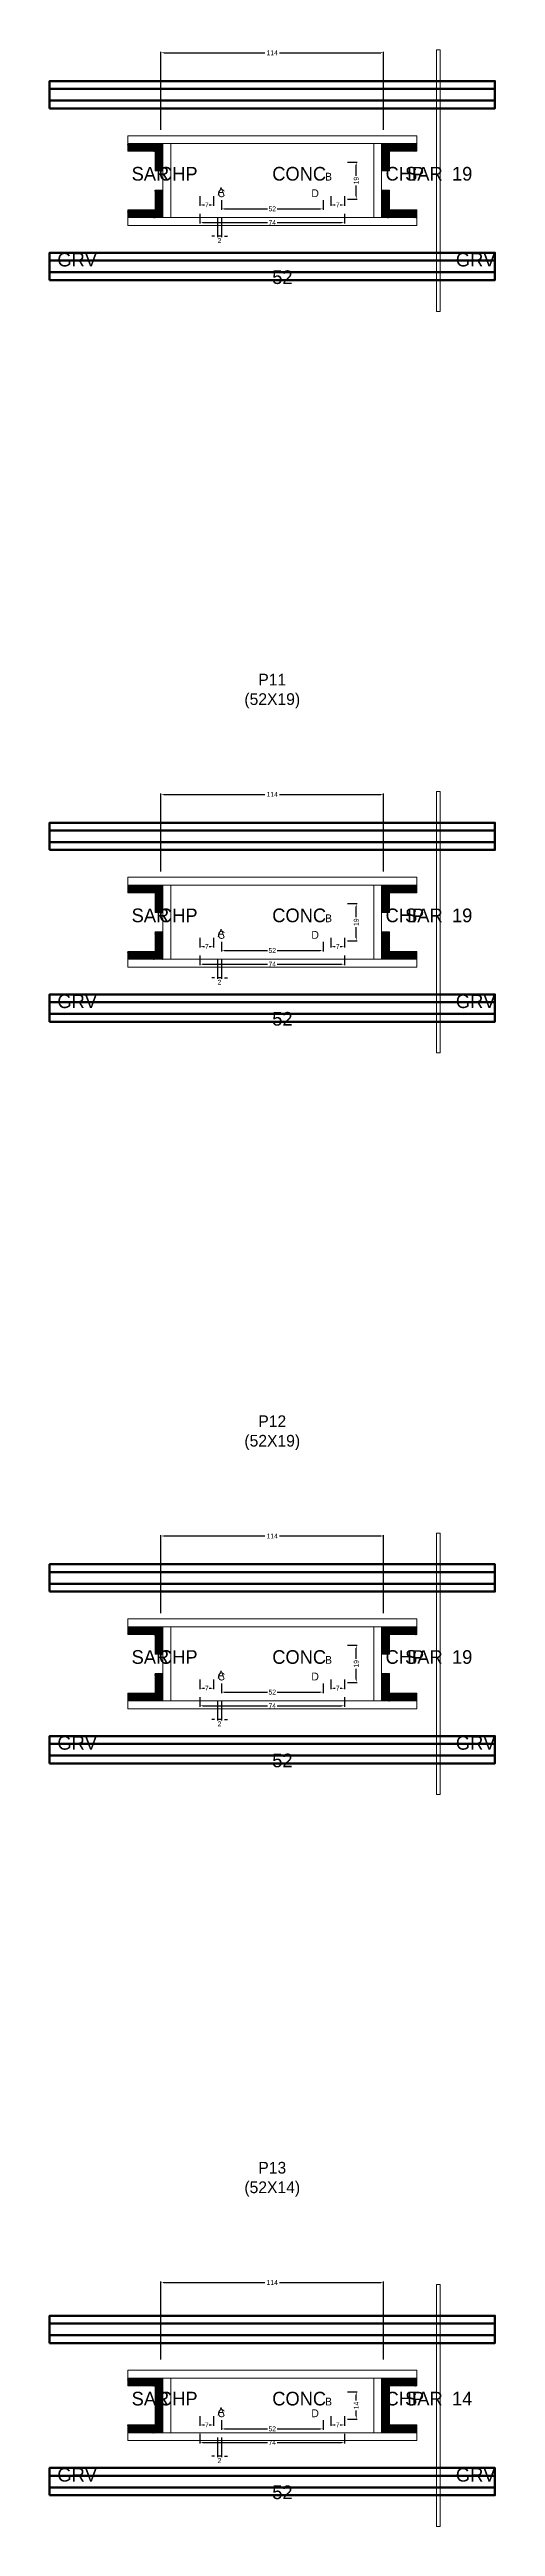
# Model space of a CAD drawing. Header units: centimetres. Extents: x -10500 to 4105, y -36866 to 295.
# Drawn here: x -114 to 114, y -4482 to -3213 of the extents above; entities that cross this region are included whole.
import ezdxf

# ---------------------------------------------------------------- set-up
doc = ezdxf.new("R2010")
doc.units = ezdxf.units.CM
for name, color, linetype in [('COTA', 241, 'Continuous'), ('GRAVATA', 224, 'Continuous'), ('Hachura', 251, 'Continuous'), ('NOMENCLATURA', 7, 'Continuous'), ('SARRAFO', 251, 'Continuous'), ('Texto Seção', 7, 'Continuous')]:
    doc.layers.add(name, color=color, linetype=linetype)
doc.dimstyles.new('cotax2', dxfattribs={"dimtxt": 2.5, "dimasz": 1.5, "dimexe": 0.5, "dimexo": 0.5, "dimgap": 0.5, "dimtad": 1, "dimcen": 2.5, "dimazin": 3, "dimtfac": 1, "dimtmove": 0, "dimatfit": 3})

# ---------------------------------------------------------------- blocks, each defined once
blk = doc.blocks.new('_CLOSEDFILLED')
at = {"color": 0, "linetype": 'BYBLOCK'}
blk.add_solid([(-1, 0.16), (0, 0), (-1, -0.16)], dxfattribs=at)
blk = doc.blocks.new('*D248')
for p, q in [((-37, -3297), (-37, -3302)), ((37, -3297), (37, -3302)), ((-35.5, -3301.5), (-2.5, -3301.5)), ((2.5, -3301.5), (35.5, -3301.5))]:
    blk.add_line(p, q)
at = {"layer": 'Defpoints'}
for p in [(-37, -3296.5), (37, -3296.5), (-37, -3301.5)]:
    blk.add_point(p, dxfattribs=at)
at = {"layer": 'COTA', "xscale": 1.5, "yscale": 1.5, "rotation": 180}
blk.add_blockref('_CLOSEDFILLED', (-37, -3301.5), dxfattribs=at)
at = {"layer": 'COTA', "xscale": 1.5, "yscale": 1.5}
blk.add_blockref('_CLOSEDFILLED', (37, -3301.5), dxfattribs=at)
at = {"layer": 'COTA', "insert": (0, -3301.5), "char_height": 2.5, "attachment_point": 5}
blk.add_mtext('74', dxfattribs=at)
blk = doc.blocks.new('*D249')
for p, q in [((-26, -3290), (-26, -3295)), ((-24.5, -3294.5), (-2.5, -3294.5)), ((2.5, -3294.5), (24.5, -3294.5)), ((26, -3290), (26, -3295))]:
    blk.add_line(p, q)
at = {"layer": 'Defpoints'}
for p in [(-26, -3289.5), (-26, -3294.5), (26, -3289.5)]:
    blk.add_point(p, dxfattribs=at)
at = {"layer": 'COTA', "xscale": 1.5, "yscale": 1.5, "rotation": 180}
blk.add_blockref('_CLOSEDFILLED', (-26, -3294.5), dxfattribs=at)
at = {"layer": 'COTA', "xscale": 1.5, "yscale": 1.5}
blk.add_blockref('_CLOSEDFILLED', (26, -3294.5), dxfattribs=at)
at = {"layer": 'COTA', "insert": (0, -3294.5), "char_height": 2.5, "attachment_point": 5}
blk.add_mtext('52', dxfattribs=at)
blk = doc.blocks.new('*D250')
for p, q in [((38.5, -3270.5), (43.5, -3270.5)), ((43, -3277.5), (43, -3272)), ((43, -3288), (43, -3282.5)), ((38.5, -3289.5), (43.5, -3289.5))]:
    blk.add_line(p, q)
at = {"layer": 'Defpoints'}
for p in [(38, -3270.5), (38, -3289.5), (43, -3289.5)]:
    blk.add_point(p, dxfattribs=at)
at = {"layer": 'COTA', "xscale": 1.5, "yscale": 1.5}
for p, rotation in [((43, -3270.5), 90), ((43, -3289.5), 270)]:
    blk.add_blockref('_CLOSEDFILLED', p, dxfattribs=dict(at, rotation=rotation))
at = {"layer": 'COTA', "insert": (43, -3280), "char_height": 2.5, "attachment_point": 5, "rotation": 90}
blk.add_mtext('19', dxfattribs=at)
blk = doc.blocks.new('*D251')
for p, q in [((-37, -3288), (-37, -3293)), ((-35.5, -3292.5), (-34.75, -3292.5)), ((-32.25, -3292.5), (-31.5, -3292.5)), ((-30, -3288), (-30, -3293))]:
    blk.add_line(p, q)
at = {"layer": 'Defpoints'}
for p in [(-37, -3287.5), (-37, -3292.5), (-30, -3287.5)]:
    blk.add_point(p, dxfattribs=at)
at = {"layer": 'COTA', "xscale": 1.5, "yscale": 1.5, "rotation": 180}
blk.add_blockref('_CLOSEDFILLED', (-37, -3292.5), dxfattribs=at)
at = {"layer": 'COTA', "xscale": 1.5, "yscale": 1.5}
blk.add_blockref('_CLOSEDFILLED', (-30, -3292.5), dxfattribs=at)
at = {"layer": 'COTA', "insert": (-33.5, -3292.5), "char_height": 2.5, "attachment_point": 5}
blk.add_mtext('7', dxfattribs=at)
blk = doc.blocks.new('*D252')
for p, q in [((30, -3288), (30, -3293)), ((31.5, -3292.5), (32.25, -3292.5)), ((34.75, -3292.5), (35.5, -3292.5)), ((37, -3288), (37, -3293))]:
    blk.add_line(p, q)
at = {"layer": 'Defpoints'}
for p in [(30, -3287.5), (30, -3292.5), (37, -3287.5)]:
    blk.add_point(p, dxfattribs=at)
at = {"layer": 'COTA', "xscale": 1.5, "yscale": 1.5, "rotation": 180}
blk.add_blockref('_CLOSEDFILLED', (30, -3292.5), dxfattribs=at)
at = {"layer": 'COTA', "xscale": 1.5, "yscale": 1.5}
blk.add_blockref('_CLOSEDFILLED', (37, -3292.5), dxfattribs=at)
at = {"layer": 'COTA', "insert": (33.5, -3292.5), "char_height": 2.5, "attachment_point": 5}
blk.add_mtext('7', dxfattribs=at)
blk = doc.blocks.new('*D253')
for p, q in [((-57, -3254), (-57, -3214)), ((-55.5, -3214.5), (-3.75, -3214.5)), ((3.75, -3214.5), (55.5, -3214.5)), ((57, -3254), (57, -3214))]:
    blk.add_line(p, q)
at = {"layer": 'Defpoints'}
for p in [(-57, -3214.5), (-57, -3254.5), (57, -3254.5)]:
    blk.add_point(p, dxfattribs=at)
at = {"layer": 'COTA', "xscale": 1.5, "yscale": 1.5, "rotation": 180}
blk.add_blockref('_CLOSEDFILLED', (-57, -3214.5), dxfattribs=at)
at = {"layer": 'COTA', "xscale": 1.5, "yscale": 1.5}
blk.add_blockref('_CLOSEDFILLED', (57, -3214.5), dxfattribs=at)
at = {"layer": 'COTA', "insert": (0, -3214.5), "char_height": 2.5, "attachment_point": 5}
blk.add_mtext('114', dxfattribs=at)
blk = doc.blocks.new('*D274')
for p, q in [((-37, -3677), (-37, -3682)), ((37, -3677), (37, -3682)), ((-35.5, -3681.5), (-2.5, -3681.5)), ((2.5, -3681.5), (35.5, -3681.5))]:
    blk.add_line(p, q)
at = {"layer": 'Defpoints'}
for p in [(-37, -3676.5), (37, -3676.5), (-37, -3681.5)]:
    blk.add_point(p, dxfattribs=at)
at = {"layer": 'COTA', "xscale": 1.5, "yscale": 1.5, "rotation": 180}
blk.add_blockref('_CLOSEDFILLED', (-37, -3681.5), dxfattribs=at)
at = {"layer": 'COTA', "xscale": 1.5, "yscale": 1.5}
blk.add_blockref('_CLOSEDFILLED', (37, -3681.5), dxfattribs=at)
at = {"layer": 'COTA', "insert": (0, -3681.5), "char_height": 2.5, "attachment_point": 5}
blk.add_mtext('74', dxfattribs=at)
blk = doc.blocks.new('*D275')
for p, q in [((-26, -3670), (-26, -3675)), ((-24.5, -3674.5), (-2.5, -3674.5)), ((2.5, -3674.5), (24.5, -3674.5)), ((26, -3670), (26, -3675))]:
    blk.add_line(p, q)
at = {"layer": 'Defpoints'}
for p in [(-26, -3669.5), (-26, -3674.5), (26, -3669.5)]:
    blk.add_point(p, dxfattribs=at)
at = {"layer": 'COTA', "xscale": 1.5, "yscale": 1.5, "rotation": 180}
blk.add_blockref('_CLOSEDFILLED', (-26, -3674.5), dxfattribs=at)
at = {"layer": 'COTA', "xscale": 1.5, "yscale": 1.5}
blk.add_blockref('_CLOSEDFILLED', (26, -3674.5), dxfattribs=at)
at = {"layer": 'COTA', "insert": (0, -3674.5), "char_height": 2.5, "attachment_point": 5}
blk.add_mtext('52', dxfattribs=at)
blk = doc.blocks.new('*D276')
for p, q in [((38.5, -3650.5), (43.5, -3650.5)), ((43, -3657.5), (43, -3652)), ((43, -3668), (43, -3662.5)), ((38.5, -3669.5), (43.5, -3669.5))]:
    blk.add_line(p, q)
at = {"layer": 'Defpoints'}
for p in [(38, -3650.5), (38, -3669.5), (43, -3669.5)]:
    blk.add_point(p, dxfattribs=at)
at = {"layer": 'COTA', "xscale": 1.5, "yscale": 1.5}
for p, rotation in [((43, -3650.5), 90), ((43, -3669.5), 270)]:
    blk.add_blockref('_CLOSEDFILLED', p, dxfattribs=dict(at, rotation=rotation))
at = {"layer": 'COTA', "insert": (43, -3660), "char_height": 2.5, "attachment_point": 5, "rotation": 90}
blk.add_mtext('19', dxfattribs=at)
blk = doc.blocks.new('*D277')
for p, q in [((-37, -3668), (-37, -3673)), ((-35.5, -3672.5), (-34.75, -3672.5)), ((-32.25, -3672.5), (-31.5, -3672.5)), ((-30, -3668), (-30, -3673))]:
    blk.add_line(p, q)
at = {"layer": 'Defpoints'}
for p in [(-37, -3667.5), (-30, -3667.5), (-37, -3672.5)]:
    blk.add_point(p, dxfattribs=at)
at = {"layer": 'COTA', "xscale": 1.5, "yscale": 1.5, "rotation": 180}
blk.add_blockref('_CLOSEDFILLED', (-37, -3672.5), dxfattribs=at)
at = {"layer": 'COTA', "xscale": 1.5, "yscale": 1.5}
blk.add_blockref('_CLOSEDFILLED', (-30, -3672.5), dxfattribs=at)
at = {"layer": 'COTA', "insert": (-33.5, -3672.5), "char_height": 2.5, "attachment_point": 5}
blk.add_mtext('7', dxfattribs=at)
blk = doc.blocks.new('*D278')
for p, q in [((30, -3668), (30, -3673)), ((31.5, -3672.5), (32.25, -3672.5)), ((34.75, -3672.5), (35.5, -3672.5)), ((37, -3668), (37, -3673))]:
    blk.add_line(p, q)
at = {"layer": 'Defpoints'}
for p in [(30, -3667.5), (37, -3667.5), (30, -3672.5)]:
    blk.add_point(p, dxfattribs=at)
at = {"layer": 'COTA', "xscale": 1.5, "yscale": 1.5, "rotation": 180}
blk.add_blockref('_CLOSEDFILLED', (30, -3672.5), dxfattribs=at)
at = {"layer": 'COTA', "xscale": 1.5, "yscale": 1.5}
blk.add_blockref('_CLOSEDFILLED', (37, -3672.5), dxfattribs=at)
at = {"layer": 'COTA', "insert": (33.5, -3672.5), "char_height": 2.5, "attachment_point": 5}
blk.add_mtext('7', dxfattribs=at)
blk = doc.blocks.new('*D279')
for p, q in [((-57, -3634), (-57, -3594)), ((-55.5, -3594.5), (-3.75, -3594.5)), ((3.75, -3594.5), (55.5, -3594.5)), ((57, -3634), (57, -3594))]:
    blk.add_line(p, q)
at = {"layer": 'Defpoints'}
for p in [(-57, -3594.5), (-57, -3634.5), (57, -3634.5)]:
    blk.add_point(p, dxfattribs=at)
at = {"layer": 'COTA', "xscale": 1.5, "yscale": 1.5, "rotation": 180}
blk.add_blockref('_CLOSEDFILLED', (-57, -3594.5), dxfattribs=at)
at = {"layer": 'COTA', "xscale": 1.5, "yscale": 1.5}
blk.add_blockref('_CLOSEDFILLED', (57, -3594.5), dxfattribs=at)
at = {"layer": 'COTA', "insert": (0, -3594.5), "char_height": 2.5, "attachment_point": 5}
blk.add_mtext('114', dxfattribs=at)
blk = doc.blocks.new('*D300')
for p, q in [((-37, -4057), (-37, -4062)), ((37, -4057), (37, -4062)), ((-35.5, -4061.5), (-2.5, -4061.5)), ((2.5, -4061.5), (35.5, -4061.5))]:
    blk.add_line(p, q)
at = {"layer": 'Defpoints'}
for p in [(-37, -4056.5), (37, -4056.5), (-37, -4061.5)]:
    blk.add_point(p, dxfattribs=at)
at = {"layer": 'COTA', "xscale": 1.5, "yscale": 1.5, "rotation": 180}
blk.add_blockref('_CLOSEDFILLED', (-37, -4061.5), dxfattribs=at)
at = {"layer": 'COTA', "xscale": 1.5, "yscale": 1.5}
blk.add_blockref('_CLOSEDFILLED', (37, -4061.5), dxfattribs=at)
at = {"layer": 'COTA', "insert": (0, -4061.5), "char_height": 2.5, "attachment_point": 5}
blk.add_mtext('74', dxfattribs=at)
blk = doc.blocks.new('*D301')
for p, q in [((-26, -4050), (-26, -4055)), ((-24.5, -4054.5), (-2.5, -4054.5)), ((2.5, -4054.5), (24.5, -4054.5)), ((26, -4050), (26, -4055))]:
    blk.add_line(p, q)
at = {"layer": 'Defpoints'}
for p in [(-26, -4049.5), (-26, -4054.5), (26, -4049.5)]:
    blk.add_point(p, dxfattribs=at)
at = {"layer": 'COTA', "xscale": 1.5, "yscale": 1.5, "rotation": 180}
blk.add_blockref('_CLOSEDFILLED', (-26, -4054.5), dxfattribs=at)
at = {"layer": 'COTA', "xscale": 1.5, "yscale": 1.5}
blk.add_blockref('_CLOSEDFILLED', (26, -4054.5), dxfattribs=at)
at = {"layer": 'COTA', "insert": (0, -4054.5), "char_height": 2.5, "attachment_point": 5}
blk.add_mtext('52', dxfattribs=at)
blk = doc.blocks.new('*D302')
for p, q in [((38.5, -4030.5), (43.5, -4030.5)), ((43, -4037.5), (43, -4032)), ((43, -4048), (43, -4042.5)), ((38.5, -4049.5), (43.5, -4049.5))]:
    blk.add_line(p, q)
at = {"layer": 'Defpoints'}
for p in [(38, -4030.5), (38, -4049.5), (43, -4049.5)]:
    blk.add_point(p, dxfattribs=at)
at = {"layer": 'COTA', "xscale": 1.5, "yscale": 1.5}
for p, rotation in [((43, -4030.5), 90), ((43, -4049.5), 270)]:
    blk.add_blockref('_CLOSEDFILLED', p, dxfattribs=dict(at, rotation=rotation))
at = {"layer": 'COTA', "insert": (43, -4040), "char_height": 2.5, "attachment_point": 5, "rotation": 90}
blk.add_mtext('19', dxfattribs=at)
blk = doc.blocks.new('*D303')
for p, q in [((-37, -4048), (-37, -4053)), ((-30, -4048), (-30, -4053)), ((-35.5, -4052.5), (-34.75, -4052.5)), ((-32.25, -4052.5), (-31.5, -4052.5))]:
    blk.add_line(p, q)
at = {"layer": 'Defpoints'}
for p in [(-37, -4047.5), (-30, -4047.5), (-37, -4052.5)]:
    blk.add_point(p, dxfattribs=at)
at = {"layer": 'COTA', "xscale": 1.5, "yscale": 1.5, "rotation": 180}
blk.add_blockref('_CLOSEDFILLED', (-37, -4052.5), dxfattribs=at)
at = {"layer": 'COTA', "xscale": 1.5, "yscale": 1.5}
blk.add_blockref('_CLOSEDFILLED', (-30, -4052.5), dxfattribs=at)
at = {"layer": 'COTA', "insert": (-33.5, -4052.5), "char_height": 2.5, "attachment_point": 5}
blk.add_mtext('7', dxfattribs=at)
blk = doc.blocks.new('*D304')
for p, q in [((30, -4048), (30, -4053)), ((37, -4048), (37, -4053)), ((31.5, -4052.5), (32.25, -4052.5)), ((34.75, -4052.5), (35.5, -4052.5))]:
    blk.add_line(p, q)
at = {"layer": 'Defpoints'}
for p in [(30, -4047.5), (37, -4047.5), (30, -4052.5)]:
    blk.add_point(p, dxfattribs=at)
at = {"layer": 'COTA', "xscale": 1.5, "yscale": 1.5, "rotation": 180}
blk.add_blockref('_CLOSEDFILLED', (30, -4052.5), dxfattribs=at)
at = {"layer": 'COTA', "xscale": 1.5, "yscale": 1.5}
blk.add_blockref('_CLOSEDFILLED', (37, -4052.5), dxfattribs=at)
at = {"layer": 'COTA', "insert": (33.5, -4052.5), "char_height": 2.5, "attachment_point": 5}
blk.add_mtext('7', dxfattribs=at)
blk = doc.blocks.new('*D305')
for p, q in [((-57, -4014), (-57, -3974)), ((-55.5, -3974.5), (-3.75, -3974.5)), ((3.75, -3974.5), (55.5, -3974.5)), ((57, -4014), (57, -3974))]:
    blk.add_line(p, q)
at = {"layer": 'Defpoints'}
for p in [(-57, -3974.5), (-57, -4014.5), (57, -4014.5)]:
    blk.add_point(p, dxfattribs=at)
at = {"layer": 'COTA', "xscale": 1.5, "yscale": 1.5, "rotation": 180}
blk.add_blockref('_CLOSEDFILLED', (-57, -3974.5), dxfattribs=at)
at = {"layer": 'COTA', "xscale": 1.5, "yscale": 1.5}
blk.add_blockref('_CLOSEDFILLED', (57, -3974.5), dxfattribs=at)
at = {"layer": 'COTA', "insert": (0, -3974.5), "char_height": 2.5, "attachment_point": 5}
blk.add_mtext('114', dxfattribs=at)
blk = doc.blocks.new('*D326')
for p, q in [((-37, -4434.5), (-37, -4439.5)), ((-35.5, -4439), (-2.5, -4439)), ((2.5, -4439), (35.5, -4439)), ((37, -4434.5), (37, -4439.5))]:
    blk.add_line(p, q)
at = {"layer": 'Defpoints'}
for p in [(-37, -4434), (-37, -4439), (37, -4434)]:
    blk.add_point(p, dxfattribs=at)
at = {"layer": 'COTA', "xscale": 1.5, "yscale": 1.5, "rotation": 180}
blk.add_blockref('_CLOSEDFILLED', (-37, -4439), dxfattribs=at)
at = {"layer": 'COTA', "xscale": 1.5, "yscale": 1.5}
blk.add_blockref('_CLOSEDFILLED', (37, -4439), dxfattribs=at)
at = {"layer": 'COTA', "insert": (0, -4439), "char_height": 2.5, "attachment_point": 5}
blk.add_mtext('74', dxfattribs=at)
blk = doc.blocks.new('*D327')
for p, q in [((-26, -4427.5), (-26, -4432.5)), ((26, -4427.5), (26, -4432.5)), ((-24.5, -4432), (-2.5, -4432)), ((2.5, -4432), (24.5, -4432))]:
    blk.add_line(p, q)
at = {"layer": 'Defpoints'}
for p in [(-26, -4427), (26, -4427), (-26, -4432)]:
    blk.add_point(p, dxfattribs=at)
at = {"layer": 'COTA', "xscale": 1.5, "yscale": 1.5, "rotation": 180}
blk.add_blockref('_CLOSEDFILLED', (-26, -4432), dxfattribs=at)
at = {"layer": 'COTA', "xscale": 1.5, "yscale": 1.5}
blk.add_blockref('_CLOSEDFILLED', (26, -4432), dxfattribs=at)
at = {"layer": 'COTA', "insert": (0, -4432), "char_height": 2.5, "attachment_point": 5}
blk.add_mtext('52', dxfattribs=at)
blk = doc.blocks.new('*D328')
for p, q in [((38.5, -4413), (43.5, -4413)), ((43, -4417.5), (43, -4414.5)), ((38.5, -4427), (43.5, -4427)), ((43, -4425.5), (43, -4422.5))]:
    blk.add_line(p, q)
at = {"layer": 'Defpoints'}
for p in [(38, -4413), (38, -4427), (43, -4427)]:
    blk.add_point(p, dxfattribs=at)
at = {"layer": 'COTA', "xscale": 1.5, "yscale": 1.5}
for p, rotation in [((43, -4413), 90), ((43, -4427), 270)]:
    blk.add_blockref('_CLOSEDFILLED', p, dxfattribs=dict(at, rotation=rotation))
at = {"layer": 'COTA', "insert": (43, -4420), "char_height": 2.5, "attachment_point": 5, "rotation": 90}
blk.add_mtext('14', dxfattribs=at)
blk = doc.blocks.new('*D329')
for p, q in [((-37, -4425.5), (-37, -4430.5)), ((-30, -4425.5), (-30, -4430.5)), ((-35.5, -4430), (-34.75, -4430)), ((-32.25, -4430), (-31.5, -4430))]:
    blk.add_line(p, q)
at = {"layer": 'Defpoints'}
for p in [(-37, -4425), (-30, -4425), (-37, -4430)]:
    blk.add_point(p, dxfattribs=at)
at = {"layer": 'COTA', "xscale": 1.5, "yscale": 1.5, "rotation": 180}
blk.add_blockref('_CLOSEDFILLED', (-37, -4430), dxfattribs=at)
at = {"layer": 'COTA', "xscale": 1.5, "yscale": 1.5}
blk.add_blockref('_CLOSEDFILLED', (-30, -4430), dxfattribs=at)
at = {"layer": 'COTA', "insert": (-33.5, -4430), "char_height": 2.5, "attachment_point": 5}
blk.add_mtext('7', dxfattribs=at)
blk = doc.blocks.new('*D330')
for p, q in [((30, -4425.5), (30, -4430.5)), ((37, -4425.5), (37, -4430.5)), ((31.5, -4430), (32.25, -4430)), ((34.75, -4430), (35.5, -4430))]:
    blk.add_line(p, q)
at = {"layer": 'Defpoints'}
for p in [(30, -4425), (37, -4425), (30, -4430)]:
    blk.add_point(p, dxfattribs=at)
at = {"layer": 'COTA', "xscale": 1.5, "yscale": 1.5, "rotation": 180}
blk.add_blockref('_CLOSEDFILLED', (30, -4430), dxfattribs=at)
at = {"layer": 'COTA', "xscale": 1.5, "yscale": 1.5}
blk.add_blockref('_CLOSEDFILLED', (37, -4430), dxfattribs=at)
at = {"layer": 'COTA', "insert": (33.5, -4430), "char_height": 2.5, "attachment_point": 5}
blk.add_mtext('7', dxfattribs=at)
blk = doc.blocks.new('*D331')
for p, q in [((-57, -4396.5), (-57, -4356.5)), ((-55.5, -4357), (-3.75, -4357)), ((3.75, -4357), (55.5, -4357)), ((57, -4396.5), (57, -4356.5))]:
    blk.add_line(p, q)
at = {"layer": 'Defpoints'}
for p in [(-57, -4357), (-57, -4397), (57, -4397)]:
    blk.add_point(p, dxfattribs=at)
at = {"layer": 'COTA', "xscale": 1.5, "yscale": 1.5, "rotation": 180}
blk.add_blockref('_CLOSEDFILLED', (-57, -4357), dxfattribs=at)
at = {"layer": 'COTA', "xscale": 1.5, "yscale": 1.5}
blk.add_blockref('_CLOSEDFILLED', (57, -4357), dxfattribs=at)
at = {"layer": 'COTA', "insert": (0, -4357), "char_height": 2.5, "attachment_point": 5}
blk.add_mtext('114', dxfattribs=at)

msp = doc.modelspace()

# ---------------------------------------------------------------- hatches: boundary and pattern name
at = {"layer": 'SARRAFO'}
h = msp.add_hatch(dxfattribs=at)
h.set_pattern_fill('SOLID', scale=2)
h.paths.add_polyline_path([(-74, -3265), (-60, -3265), (-60, -3261), (-74, -3261)])
h = msp.add_hatch(dxfattribs=at)
h.set_pattern_fill('SOLID', scale=2)
h.paths.add_polyline_path([(-60, -3275), (-56, -3275), (-56, -3261), (-60, -3261)])
h = msp.add_hatch(dxfattribs=at)
h.set_pattern_fill('SOLID', scale=2)
h.paths.add_polyline_path([(56, -3275), (60, -3275), (60, -3261), (56, -3261)])
h = msp.add_hatch(dxfattribs=at)
h.set_pattern_fill('SOLID', scale=2)
h.paths.add_polyline_path([(60, -3265), (74, -3265), (74, -3261), (60, -3261)])
h = msp.add_hatch(dxfattribs=at)
h.set_pattern_fill('SOLID', scale=2)
h.paths.add_polyline_path([(-60, -3299), (-56, -3299), (-56, -3285), (-60, -3285)])
h = msp.add_hatch(dxfattribs=at)
h.set_pattern_fill('SOLID', scale=2)
h.paths.add_polyline_path([(56, -3299), (60, -3299), (60, -3285), (56, -3285)])
h = msp.add_hatch(dxfattribs=at)
h.set_pattern_fill('SOLID', scale=2)
h.paths.add_polyline_path([(-74, -3299), (-60, -3299), (-60, -3295), (-74, -3295)])
h = msp.add_hatch(dxfattribs=at)
h.set_pattern_fill('SOLID', scale=2)
h.paths.add_polyline_path([(60, -3299), (74, -3299), (74, -3295), (60, -3295)])
h = msp.add_hatch(dxfattribs=at)
h.set_pattern_fill('SOLID', scale=2)
h.paths.add_polyline_path([(-74, -3645), (-60, -3645), (-60, -3641), (-74, -3641)])
h = msp.add_hatch(dxfattribs=at)
h.set_pattern_fill('SOLID', scale=2)
h.paths.add_polyline_path([(-60, -3655), (-56, -3655), (-56, -3641), (-60, -3641)])
h = msp.add_hatch(dxfattribs=at)
h.set_pattern_fill('SOLID', scale=2)
h.paths.add_polyline_path([(56, -3655), (60, -3655), (60, -3641), (56, -3641)])
h = msp.add_hatch(dxfattribs=at)
h.set_pattern_fill('SOLID', scale=2)
h.paths.add_polyline_path([(60, -3645), (74, -3645), (74, -3641), (60, -3641)])
h = msp.add_hatch(dxfattribs=at)
h.set_pattern_fill('SOLID', scale=2)
h.paths.add_polyline_path([(-60, -3679), (-56, -3679), (-56, -3665), (-60, -3665)])
h = msp.add_hatch(dxfattribs=at)
h.set_pattern_fill('SOLID', scale=2)
h.paths.add_polyline_path([(56, -3679), (60, -3679), (60, -3665), (56, -3665)])
h = msp.add_hatch(dxfattribs=at)
h.set_pattern_fill('SOLID', scale=2)
h.paths.add_polyline_path([(-74, -3679), (-60, -3679), (-60, -3675), (-74, -3675)])
h = msp.add_hatch(dxfattribs=at)
h.set_pattern_fill('SOLID', scale=2)
h.paths.add_polyline_path([(60, -3679), (74, -3679), (74, -3675), (60, -3675)])
h = msp.add_hatch(dxfattribs=at)
h.set_pattern_fill('SOLID', scale=2)
h.paths.add_polyline_path([(-74, -4025), (-60, -4025), (-60, -4021), (-74, -4021)])
h = msp.add_hatch(dxfattribs=at)
h.set_pattern_fill('SOLID', scale=2)
h.paths.add_polyline_path([(-60, -4035), (-56, -4035), (-56, -4021), (-60, -4021)])
h = msp.add_hatch(dxfattribs=at)
h.set_pattern_fill('SOLID', scale=2)
h.paths.add_polyline_path([(56, -4035), (60, -4035), (60, -4021), (56, -4021)])
h = msp.add_hatch(dxfattribs=at)
h.set_pattern_fill('SOLID', scale=2)
h.paths.add_polyline_path([(60, -4025), (74, -4025), (74, -4021), (60, -4021)])
h = msp.add_hatch(dxfattribs=at)
h.set_pattern_fill('SOLID', scale=2)
h.paths.add_polyline_path([(-60, -4059), (-56, -4059), (-56, -4045), (-60, -4045)])
h = msp.add_hatch(dxfattribs=at)
h.set_pattern_fill('SOLID', scale=2)
h.paths.add_polyline_path([(56, -4059), (60, -4059), (60, -4045), (56, -4045)])
h = msp.add_hatch(dxfattribs=at)
h.set_pattern_fill('SOLID', scale=2)
h.paths.add_polyline_path([(-74, -4059), (-60, -4059), (-60, -4055), (-74, -4055)])
h = msp.add_hatch(dxfattribs=at)
h.set_pattern_fill('SOLID', scale=2)
h.paths.add_polyline_path([(60, -4059), (74, -4059), (74, -4055), (60, -4055)])
h = msp.add_hatch(dxfattribs=at)
h.set_pattern_fill('SOLID', scale=2)
h.paths.add_polyline_path([(-74, -4410), (-60, -4410), (-60, -4406), (-74, -4406)])
h = msp.add_hatch(dxfattribs=at)
h.set_pattern_fill('SOLID', scale=2)
h.paths.add_polyline_path([(-60, -4420), (-56, -4420), (-56, -4406), (-60, -4406)])
h = msp.add_hatch(dxfattribs=at)
h.set_pattern_fill('SOLID', scale=2)
h.paths.add_polyline_path([(56, -4420), (60, -4420), (60, -4406), (56, -4406)])
h = msp.add_hatch(dxfattribs=at)
h.set_pattern_fill('SOLID', scale=2)
h.paths.add_polyline_path([(60, -4410), (74, -4410), (74, -4406), (60, -4406)])
h = msp.add_hatch(dxfattribs=at)
h.set_pattern_fill('SOLID', scale=2)
h.paths.add_polyline_path([(-60, -4434), (-56, -4434), (-56, -4420), (-60, -4420)])
h = msp.add_hatch(dxfattribs=at)
h.set_pattern_fill('SOLID', scale=2)
h.paths.add_polyline_path([(56, -4434), (60, -4434), (60, -4420), (56, -4420)])
h = msp.add_hatch(dxfattribs=at)
h.set_pattern_fill('SOLID', scale=2)
h.paths.add_polyline_path([(-74, -4434), (-60, -4434), (-60, -4430), (-74, -4430)])
h = msp.add_hatch(dxfattribs=at)
h.set_pattern_fill('SOLID', scale=2)
h.paths.add_polyline_path([(60, -4434), (74, -4434), (74, -4430), (60, -4430)])

# ---------------------------------------------------------------- linework, layer by layer
at = {"layer": 'GRAVATA', "lineweight": 50}
for points in [[(-114, -3243), (114, -3243), (114, -3229), (-114, -3229)], [(-114, -3239), (114, -3239), (114, -3233), (-114, -3233)], [(-114, -3331), (114, -3331), (114, -3317), (-114, -3317)], [(-114, -3327), (114, -3327), (114, -3321), (-114, -3321)], [(-114, -3623), (114, -3623), (114, -3609), (-114, -3609)], [(-114, -3619), (114, -3619), (114, -3613), (-114, -3613)], [(-114, -3711), (114, -3711), (114, -3697), (-114, -3697)], [(-114, -3707), (114, -3707), (114, -3701), (-114, -3701)], [(-114, -4003), (114, -4003), (114, -3989), (-114, -3989)], [(-114, -3999), (114, -3999), (114, -3993), (-114, -3993)], [(-114, -4091), (114, -4091), (114, -4077), (-114, -4077)], [(-114, -4087), (114, -4087), (114, -4081), (-114, -4081)], [(-114, -4388), (114, -4388), (114, -4374), (-114, -4374)], [(-114, -4384), (114, -4384), (114, -4378), (-114, -4378)], [(-114, -4466), (114, -4466), (114, -4452), (-114, -4452)], [(-114, -4462), (114, -4462), (114, -4456), (-114, -4456)]]:
    msp.add_lwpolyline(points, close=True, dxfattribs=at)
at = {"layer": 'Hachura', "lineweight": 13}
for points in [[(84, -3347), (86, -3347), (86, -3213), (84, -3213)], [(84, -3727), (86, -3727), (86, -3593), (84, -3593)], [(84, -4107), (86, -4107), (86, -3973), (84, -3973)], [(84, -4482), (86, -4482), (86, -4358), (84, -4358)]]:
    msp.add_lwpolyline(points, close=True, dxfattribs=at)
at = {"layer": 'Hachura', "lineweight": 18}
for points in [[(-74, -3261), (74, -3261), (74, -3257), (-74, -3257)], [(-56, -3299), (-52, -3299), (-52, -3261), (-56, -3261)], [(52, -3299), (56, -3299), (56, -3261), (52, -3261)], [(-74, -3303), (74, -3303), (74, -3299), (-74, -3299)], [(-74, -3641), (74, -3641), (74, -3637), (-74, -3637)], [(-56, -3679), (-52, -3679), (-52, -3641), (-56, -3641)], [(52, -3679), (56, -3679), (56, -3641), (52, -3641)], [(-74, -3683), (74, -3683), (74, -3679), (-74, -3679)], [(-74, -4021), (74, -4021), (74, -4017), (-74, -4017)], [(-56, -4059), (-52, -4059), (-52, -4021), (-56, -4021)], [(52, -4059), (56, -4059), (56, -4021), (52, -4021)], [(-74, -4063), (74, -4063), (74, -4059), (-74, -4059)], [(-74, -4406), (74, -4406), (74, -4402), (-74, -4402)], [(-56, -4434), (-52, -4434), (-52, -4406), (-56, -4406)], [(52, -4434), (56, -4434), (56, -4406), (52, -4406)], [(-74, -4438), (74, -4438), (74, -4434), (-74, -4434)]]:
    msp.add_lwpolyline(points, close=True, dxfattribs=at)
at = {"layer": 'SARRAFO', "lineweight": 13}
for points in [[(-74, -3265), (-60, -3265), (-60, -3261), (-74, -3261)], [(-60, -3275), (-56, -3275), (-56, -3261), (-60, -3261)], [(56, -3275), (60, -3275), (60, -3261), (56, -3261)], [(60, -3265), (74, -3265), (74, -3261), (60, -3261)], [(-60, -3299), (-56, -3299), (-56, -3285), (-60, -3285)], [(56, -3299), (60, -3299), (60, -3285), (56, -3285)], [(-74, -3299), (-60, -3299), (-60, -3295), (-74, -3295)], [(60, -3299), (74, -3299), (74, -3295), (60, -3295)], [(-74, -3645), (-60, -3645), (-60, -3641), (-74, -3641)], [(-60, -3655), (-56, -3655), (-56, -3641), (-60, -3641)], [(56, -3655), (60, -3655), (60, -3641), (56, -3641)], [(60, -3645), (74, -3645), (74, -3641), (60, -3641)], [(-60, -3679), (-56, -3679), (-56, -3665), (-60, -3665)], [(56, -3679), (60, -3679), (60, -3665), (56, -3665)], [(-74, -3679), (-60, -3679), (-60, -3675), (-74, -3675)], [(60, -3679), (74, -3679), (74, -3675), (60, -3675)], [(-74, -4025), (-60, -4025), (-60, -4021), (-74, -4021)], [(-60, -4035), (-56, -4035), (-56, -4021), (-60, -4021)], [(56, -4035), (60, -4035), (60, -4021), (56, -4021)], [(60, -4025), (74, -4025), (74, -4021), (60, -4021)], [(-60, -4059), (-56, -4059), (-56, -4045), (-60, -4045)], [(56, -4059), (60, -4059), (60, -4045), (56, -4045)], [(-74, -4059), (-60, -4059), (-60, -4055), (-74, -4055)], [(60, -4059), (74, -4059), (74, -4055), (60, -4055)], [(-74, -4410), (-60, -4410), (-60, -4406), (-74, -4406)], [(-60, -4420), (-56, -4420), (-56, -4406), (-60, -4406)], [(56, -4420), (60, -4420), (60, -4406), (56, -4406)], [(60, -4410), (74, -4410), (74, -4406), (60, -4406)], [(-60, -4434), (-56, -4434), (-56, -4420), (-60, -4420)], [(56, -4434), (60, -4434), (60, -4420), (56, -4420)], [(-74, -4434), (-60, -4434), (-60, -4430), (-74, -4430)], [(60, -4434), (74, -4434), (74, -4430), (60, -4430)]]:
    msp.add_lwpolyline(points, close=True, dxfattribs=at)

# ---------------------------------------------------------------- texts
at = {"layer": 'NOMENCLATURA'}
for s, p in [('A', (-28, -3287.5)), ('C', (-28, -3288.5)), ('D', (20, -3288.5)), ('B', (27, -3280)), ('A', (-28, -3667.5)), ('C', (-28, -3668.5)), ('D', (20, -3668.5)), ('B', (27, -3660)), ('A', (-28, -4047.5)), ('C', (-28, -4048.5)), ('D', (20, -4048.5)), ('B', (27, -4040)), ('B', (27, -4420)), ('A', (-28, -4425)), ('C', (-28, -4426)), ('D', (20, -4426))]:
    msp.add_text(s, height=4, dxfattribs=at).set_placement(p)
at = {"layer": 'NOMENCLATURA', "char_height": 6, "attachment_point": 8}
for s, insert in [('P11\\P(52X19)', (0, -3550.5)), ('P12\\P(52X19)', (0, -3930.5)), ('P13\\P(52X14)', (0, -4313))]:
    msp.add_mtext(s, dxfattribs=dict(at, insert=insert))
at = {"layer": 'Texto Seção'}
for s, p in [('SAR', (-72, -3280)), ('CHP', (-58, -3280)), ('CONC', (0, -3280)), ('CHP', (58, -3280)), ('SAR', (68, -3280)), ('19', (92, -3280)), ('GRV', (-110, -3324)), ('GRV', (94, -3324)), ('52', (0, -3333)), ('SAR', (-72, -3660)), ('CHP', (-58, -3660)), ('CONC', (0, -3660)), ('CHP', (58, -3660)), ('SAR', (68, -3660)), ('19', (92, -3660)), ('GRV', (-110, -3704)), ('GRV', (94, -3704)), ('52', (0, -3713)), ('SAR', (-72, -4040)), ('CHP', (-58, -4040)), ('CONC', (0, -4040)), ('CHP', (58, -4040)), ('SAR', (68, -4040)), ('19', (92, -4040)), ('GRV', (-110, -4084)), ('52', (0, -4093)), ('GRV', (94, -4084)), ('SAR', (-72, -4420)), ('CHP', (-58, -4420)), ('CONC', (0, -4420)), ('CHP', (58, -4420)), ('SAR', (68, -4420)), ('14', (92, -4420)), ('GRV', (-110, -4459)), ('GRV', (94, -4459)), ('52', (0, -4468))]:
    msp.add_text(s, height=7, dxfattribs=at).set_placement(p)

# ---------------------------------------------------------------- dimensions: what is measured, and where the dimension line sits
at = {"layer": 'COTA'}
for base, p1, p2, picture, middle in [((-57, -3214.5), (-57, -3254.5), (57, -3254.5), '*D253', (0, -3214.5)), ((-37, -3292.5), (-37, -3287.5), (-30, -3287.5), '*D251', (-33.5, -3292.5)), ((-37, -3301.5), (-37, -3296.5), (37, -3296.5), '*D248', (0, -3301.5)), ((-26, -3294.5), (-26, -3289.5), (26, -3289.5), '*D249', (0, -3294.5)), ((30, -3292.5), (30, -3287.5), (37, -3287.5), '*D252', (33.5, -3292.5)), ((-57, -3594.5), (-57, -3634.5), (57, -3634.5), '*D279', (0, -3594.5)), ((-37, -3672.5), (-37, -3667.5), (-30, -3667.5), '*D277', (-33.5, -3672.5)), ((30, -3672.5), (30, -3667.5), (37, -3667.5), '*D278', (33.5, -3672.5)), ((-37, -3681.5), (-37, -3676.5), (37, -3676.5), '*D274', (0, -3681.5)), ((-26, -3674.5), (-26, -3669.5), (26, -3669.5), '*D275', (0, -3674.5)), ((-57, -3974.5), (-57, -4014.5), (57, -4014.5), '*D305', (0, -3974.5)), ((-37, -4052.5), (-37, -4047.5), (-30, -4047.5), '*D303', (-33.5, -4052.5)), ((30, -4052.5), (30, -4047.5), (37, -4047.5), '*D304', (33.5, -4052.5)), ((-37, -4061.5), (-37, -4056.5), (37, -4056.5), '*D300', (0, -4061.5)), ((-26, -4054.5), (-26, -4049.5), (26, -4049.5), '*D301', (0, -4054.5)), ((-57, -4357), (-57, -4397), (57, -4397), '*D331', (0, -4357)), ((-37, -4430), (-37, -4425), (-30, -4425), '*D329', (-33.5, -4430)), ((-26, -4432), (-26, -4427), (26, -4427), '*D327', (0, -4432)), ((30, -4430), (30, -4425), (37, -4425), '*D330', (33.5, -4430)), ((-37, -4439), (-37, -4434), (37, -4434), '*D326', (0, -4439))]:
    dim = msp.add_linear_dim(base=base, p1=p1, p2=p2, dimstyle='cotax2', dxfattribs=at)
    dim.commit()
    dim.dimension.update_dxf_attribs({"geometry": picture, "text_midpoint": middle})
for base, p1, p2, picture, middle in [((43, -3289.5), (38, -3289.5), (38, -3270.5), '*D250', (43, -3280)), ((43, -3669.5), (38, -3669.5), (38, -3650.5), '*D276', (43, -3660)), ((43, -4049.5), (38, -4049.5), (38, -4030.5), '*D302', (43, -4040)), ((43, -4427), (38, -4427), (38, -4413), '*D328', (43, -4420))]:
    dim = msp.add_linear_dim(base=base, p1=p1, p2=p2, angle=90, dimstyle='cotax2', dxfattribs=at)
    dim.commit()
    dim.dimension.update_dxf_attribs({"geometry": picture, "text_midpoint": middle})
for base, p1, p2 in [((-26, -3308.5), (-26, -3298.5), (-28, -3298.5)), ((-26, -3688.5), (-26, -3678.5), (-28, -3678.5)), ((-26, -4068.5), (-26, -4058.5), (-28, -4058.5)), ((-26, -4446), (-26, -4436), (-28, -4436))]:
    msp.add_linear_dim(base=base, p1=p1, p2=p2, dimstyle='cotax2', dxfattribs=at).render()

doc.saveas('drawing.dxf')
